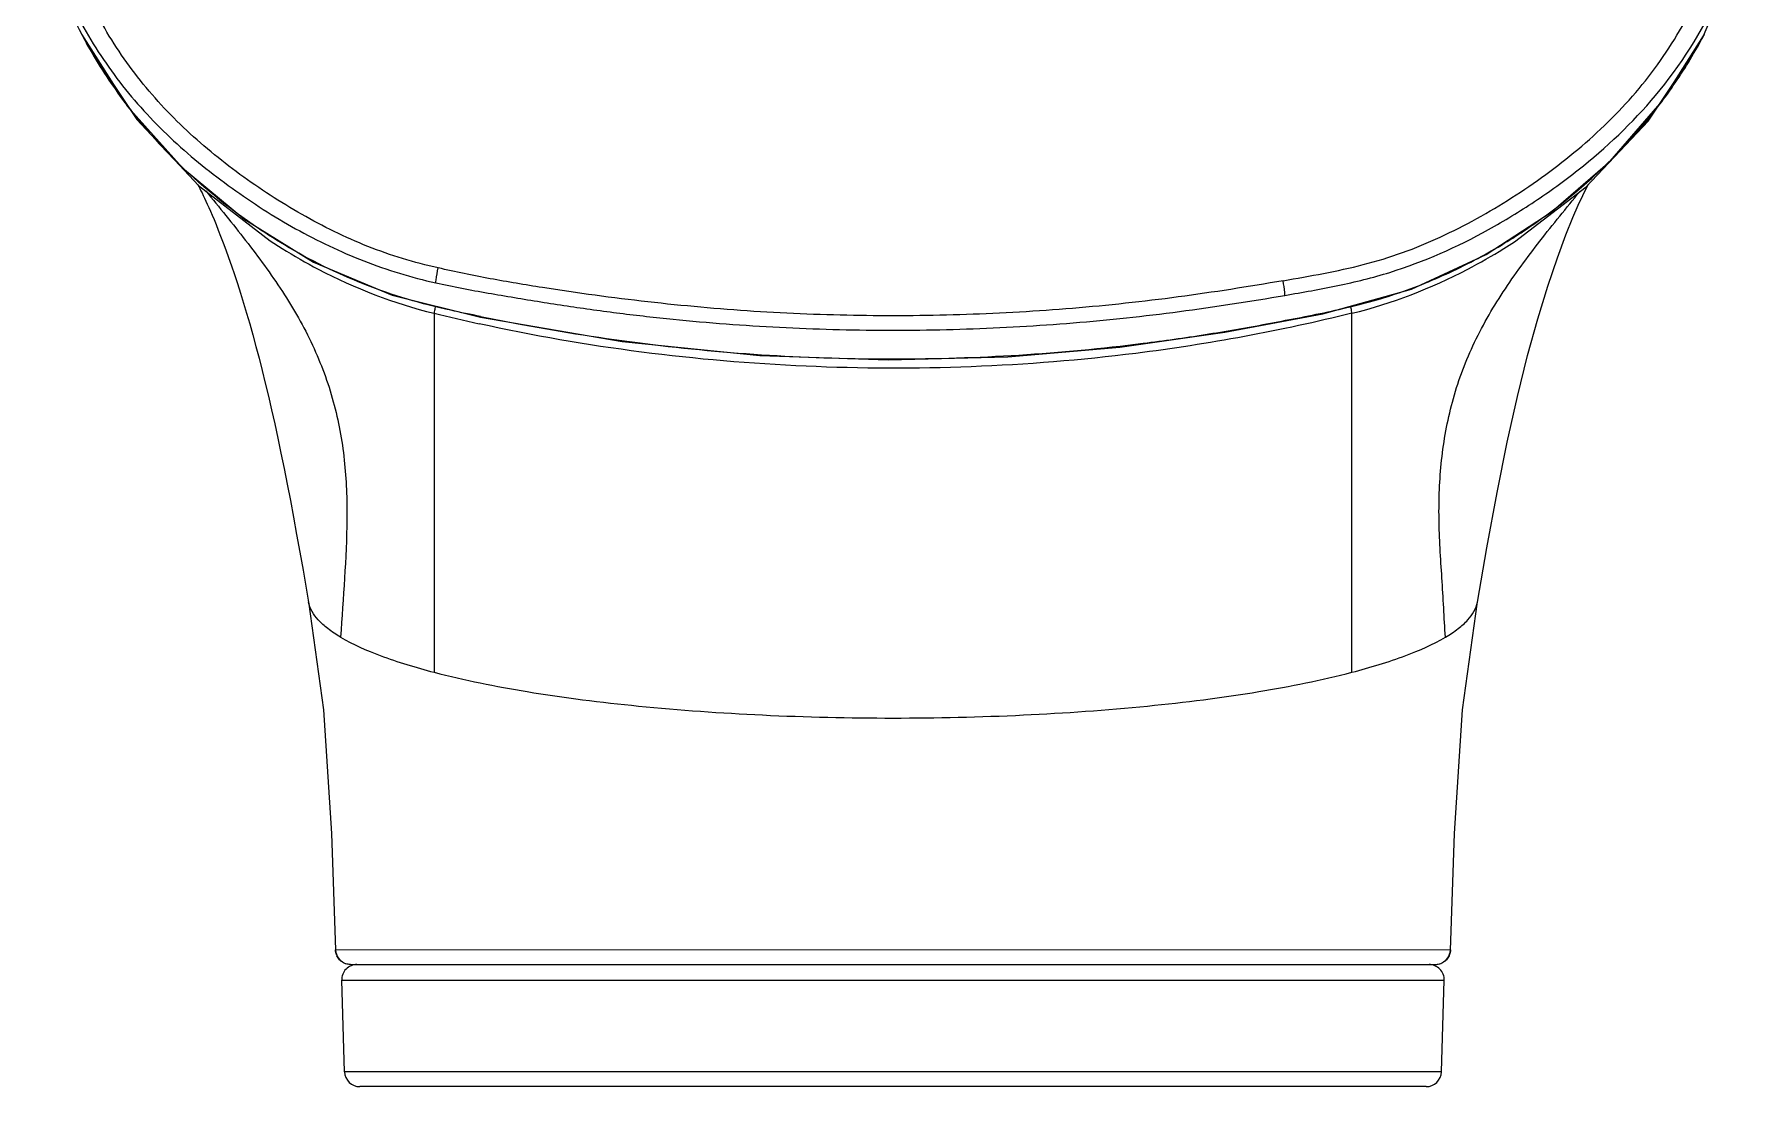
# Model space of a CAD drawing. Extents: x 0 to 3160, y 0 to 2315.
# Drawn here: x 1167.7 to 1224, y 941.2 to 975.7 of the extents above; entities that cross this region are included whole.
import ezdxf

# ---------------------------------------------------------------- set-up
doc = ezdxf.new("R2010")
doc.units = 0
doc.header["$LTSCALE"] = 10
doc.header["$MEASUREMENT"] = 0
doc.layers.add('DEF_LAYER_ASSEM_MEMBER', color=7, linetype='CONTINUOUS')

msp = doc.modelspace()

# ---------------------------------------------------------------- linework, layer by layer
at = {"layer": 'DEF_LAYER_ASSEM_MEMBER', "color": 7, "linetype": 'Continuous'}
for p, q in [((1169.268, 975.711), (1170.78, 973.349)), ((1169.365, 975.559), (1169.454, 975.357)), ((1221.051, 973.519), (1222.405, 975.654)), ((1219.348, 971.557), (1221.054, 973.52)), ((1176.527, 958.154), (1176.709, 957.114)), ((1176.708, 957.115), (1176.708, 957.117)), ((1176.708, 957.117), (1177.196, 953.587)), ((1177.196, 953.587), (1177.458, 949.535)), ((1177.458, 949.535), (1177.586, 945.726)), ((1214.119, 945.718), (1214.247, 949.535)), ((1177.586, 945.726), (1177.597, 945.638)), ((1177.597, 945.638), (1177.651, 945.496)), ((1177.902, 945.278), (1178.084, 945.243)), ((1178.084, 945.243), (1213.619, 945.243)), ((1213.62, 945.243), (1213.803, 945.278)), ((1213.803, 945.278), (1213.951, 945.369)), ((1213.951, 945.369), (1214.054, 945.496)), ((1177.887, 941.728), (1177.794, 944.728)), ((1213.818, 941.728), (1213.911, 944.728)), ((1213.318, 941.243), (1178.387, 941.243))]:
    msp.add_line(p, q, dxfattribs=at)
at = {"layer": 'DEF_LAYER_ASSEM_MEMBER', "color": 9, "linetype": 'Continuous'}
for p, q in [((1221.052, 973.519), (1221.044, 973.513)), ((1172.118, 971.806), (1172.108, 971.817)), ((1180.818, 966.571), (1180.818, 954.815)), ((1210.887, 954.815), (1210.887, 966.571)), ((1214.119, 945.718), (1177.586, 945.726)), ((1177.794, 944.728), (1213.911, 944.728)), ((1213.818, 941.728), (1177.887, 941.728))]:
    msp.add_line(p, q, dxfattribs=at)
at = {"layer": 'DEF_LAYER_ASSEM_MEMBER', "color": 7, "linetype": 'Continuous'}
for points in [[(1222.405, 975.654), (1223.554, 978.385), (1223.766, 979.398)], [(1220.588, 972.867), (1222.228, 975.316), (1222.313, 975.508)], [(1169.454, 975.357), (1171.077, 972.917), (1173.107, 970.752), (1175.45, 968.941), (1175.844, 968.691)], [(1170.78, 973.349), (1172.581, 971.335), (1174.618, 969.641)], [(1215.857, 968.689), (1216.211, 968.914), (1218.554, 970.714), (1220.588, 972.867)], [(1215.285, 968.496), (1217.415, 969.883), (1219.348, 971.557)], [(1173.08, 970.781), (1173.11, 970.724), (1173.144, 970.658), (1173.18, 970.587), (1173.218, 970.511), (1173.258, 970.43), (1173.299, 970.342), (1173.344, 970.248), (1173.391, 970.146), (1173.44, 970.035), (1173.492, 969.916), (1173.548, 969.786), (1173.61, 969.639), (1173.677, 969.475), (1173.75, 969.293), (1173.827, 969.094), (1173.909, 968.878), (1173.996, 968.645), (1174.086, 968.394), (1174.179, 968.126), (1174.276, 967.842), (1174.375, 967.542), (1174.474, 967.23), (1174.575, 966.907), (1174.676, 966.57), (1174.778, 966.222), (1174.88, 965.861), (1174.982, 965.486), (1175.085, 965.099), (1175.188, 964.698), (1175.29, 964.283), (1175.393, 963.855), (1175.496, 963.411), (1175.599, 962.954), (1175.701, 962.482), (1175.804, 961.995), (1175.907, 961.493), (1176.009, 960.975), (1176.112, 960.442), (1176.214, 959.894), (1176.317, 959.331), (1176.421, 958.751), (1176.527, 958.154)], [(1214.996, 957.115), (1215.309, 958.895), (1215.643, 960.706), (1215.976, 962.355), (1216.31, 963.846), (1216.643, 965.187), (1216.975, 966.387), (1217.302, 967.455), (1217.616, 968.385), (1217.894, 969.138), (1218.124, 969.707), (1218.299, 970.112), (1218.446, 970.428), (1218.573, 970.682), (1218.636, 970.801)], [(1174.618, 969.641), (1176.873, 968.251), (1179.442, 967.161), (1182.339, 966.439)], [(1182.339, 966.439), (1186.976, 965.645), (1191.485, 965.187), (1195.692, 965.042), (1199.618, 965.149), (1203.288, 965.464), (1206.725, 965.95), (1209.933, 966.556), (1212.833, 967.361), (1215.285, 968.496)], [(1214.247, 949.535), (1214.509, 953.587), (1214.997, 957.117)], [(1214.054, 945.496), (1214.108, 945.638), (1214.119, 945.718)], [(1177.651, 945.496), (1177.754, 945.369), (1177.902, 945.278)]]:
    msp.add_lwpolyline(points, dxfattribs=at)
at = {"layer": 'DEF_LAYER_ASSEM_MEMBER', "color": 9, "linetype": 'Continuous'}
for centre, radius, start, end in [((1183.624, 983.289), 16.231, 199.021, 208.3845), ((1183.868, 983.417), 16.507, 208.3731, 209.8555), ((1184.103, 983.559), 16.782, 209.8752, 216.9639), ((1184.603, 983.945), 17.413, 216.9914, 224.1461), ((1207.761, 983.451), 16.59, 322.5938, 323.199), ((1199.969, 1054.297), 89.581, 258.64947, 259.53115)]:
    msp.add_arc(centre, radius, start, end, dxfattribs=at)
at = {"layer": 'DEF_LAYER_ASSEM_MEMBER', "color": 7, "linetype": 'Continuous'}
for centre, radius, start, end in [((1207.769, 983.451), 16.582, 331.1451, 331.8504), ((1207.795, 983.437), 16.553, 331.8503, 332.1596), ((1207.681, 983.505), 16.686, 323.4556, 329.6541), ((1207.757, 983.458), 16.596, 329.6612, 331.145), ((1207.644, 983.531), 16.731, 323.2184, 323.4583), ((1195.573, 1026.639), 61.853, 256.19903, 257.60055), ((1178.075, 945.739), 0.488, 201.6368, 205.6242), ((1178.073, 945.731), 0.482, 223.78, 226.5753), ((1178.293, 944.743), 0.5, 90, 181.7864), ((1213.411, 944.743), 0.5, 358.2136, 90), ((1213.62, 945.742), 0.499, 269.7937, 292.0416), ((1213.631, 945.731), 0.483, 313.4028, 316.3091), ((1213.63, 945.739), 0.489, 334.3341, 338.4194), ((1178.387, 941.743), 0.5, 181.7864, 270), ((1213.318, 941.743), 0.5, 270, 358.2136)]:
    msp.add_arc(centre, radius, start, end, dxfattribs=at)
at = {"layer": 'DEF_LAYER_ASSEM_MEMBER', "color": 9, "linetype": 'Continuous'}
for points, start_tangent, end_tangent in [([(1167.724, 980.558), (1168.294, 978.258), (1169.271, 976.055), (1170.616, 974.023), (1172.287, 972.222), (1173.219, 971.415), (1174.202, 970.669), (1175.223, 969.975), (1176.283, 969.342), (1177.382, 968.778), (1178.515, 968.285), (1180.874, 967.569)], (0.151607, -0.988441), (0.976355, -0.216172)), ([(1180.953, 968.061), (1178.65, 968.761), (1176.481, 969.813), (1174.46, 971.122), (1172.612, 972.657), (1171.013, 974.431), (1169.745, 976.425), (1168.856, 978.577), (1168.381, 980.817)], (-0.978284, 0.207267), (-0.113123, 0.993581)), ([(1208.636, 967.639), (1209.952, 967.878), (1211.259, 968.166), (1212.54, 968.559), (1213.78, 969.069), (1216.128, 970.359), (1218.287, 971.939), (1220.184, 973.806), (1221.701, 975.961), (1222.766, 978.33), (1223.323, 980.817)], (0.985694, 0.168545), (0.122994, 0.992407)), ([(1220.829, 973.703), (1222.892, 976.952), (1223.981, 980.557)], (0.641625, 0.767019), (0.150988, 0.988536)), ([(1208.689, 967.159), (1210.422, 967.479), (1212.129, 967.912), (1215.362, 969.314), (1216.869, 970.232), (1218.297, 971.267), (1220.829, 973.703)], (0.985285, 0.17092), (0.641625, 0.767019)), ([(1215.783, 968.807), (1217.23, 969.768), (1220.939, 973.373)], (0.857447, 0.514572), (0.607456, 0.794353)), ([(1175.915, 968.811), (1174.894, 969.467), (1172.118, 971.806)], (-0.858949, 0.51206), (-0.69695, 0.71712)), ([(1173.347, 970.578), (1174.645, 968.956), (1175.848, 967.286), (1176.835, 965.528), (1177.518, 963.676), (1177.877, 961.766), (1177.962, 959.831), (1177.756, 955.963)], (0.631884, -0.775063), (-0.060817, -0.998149)), ([(1213.949, 955.964), (1213.892, 956.928), (1213.835, 957.904), (1213.774, 958.876), (1213.74, 959.839), (1213.825, 961.758), (1214.178, 963.664), (1214.851, 965.51), (1215.841, 967.269), (1217.045, 968.938), (1218.349, 970.557)], (-0.071121, 0.997468), (0.634533, 0.772895)), ([(1181.369, 966.669), (1179.944, 967.033), (1178.553, 967.513), (1175.915, 968.811)], (-0.976588, 0.21512), (-0.858949, 0.51206)), ([(1183.692, 966.207), (1187.731, 965.577), (1191.802, 965.2), (1195.891, 965.077), (1199.979, 965.205), (1204.05, 965.588), (1206.074, 965.875), (1208.088, 966.222), (1209.091, 966.414), (1210.092, 966.618), (1211.088, 966.847), (1212.07, 967.125), (1213.975, 967.857), (1215.783, 968.807)], (0.983384, -0.181537), (0.857447, 0.514572)), ([(1180.874, 967.569), (1180.885, 967.659), (1180.953, 968.061)], (0.094162, 0.995557), (0.190107, 0.981763)), ([(1208.636, 967.639), (1205.197, 967.106), (1201.734, 966.732), (1198.256, 966.53), (1194.772, 966.498), (1191.29, 966.635), (1187.82, 966.946), (1184.371, 967.413), (1182.656, 967.705), (1180.953, 968.061)], (-0.985303, -0.170814), (-0.970514, 0.241046)), ([(1208.689, 967.159), (1208.683, 967.247), (1208.636, 967.639)], (-0.049525, 0.998773), (-0.140551, 0.990073)), ([(1180.874, 967.569), (1182.589, 967.234), (1184.312, 966.947), (1186.041, 966.689), (1187.776, 966.471), (1191.262, 966.163), (1194.76, 966.026), (1198.261, 966.058), (1201.755, 966.258), (1205.234, 966.63), (1208.689, 967.159)], (0.975401, -0.220438), (0.985519, 0.169563)), ([(1180.864, 966.805), (1180.831, 966.659), (1180.817, 966.571)], (-0.231313, -0.972879), (-0.039011, -0.999239)), ([(1182.339, 966.468), (1181.369, 966.669)], (-0.980709, 0.195475), (-0.976588, 0.21512)), ([(1182.339, 966.439), (1182.338, 966.447), (1182.339, 966.468)], (-0.980177, 0.198126), (0.092896, 0.995676)), ([(1177.756, 955.964), (1177.339, 956.244), (1177.024, 956.531), (1176.708, 957.115)], (-0.860083, 0.510154), (-0.173576, 0.98482)), ([(1213.949, 955.963), (1214.367, 956.244), (1214.682, 956.531), (1214.996, 957.115)], (0.860387, 0.509642), (0.17085, 0.985297)), ([(1177.756, 955.963), (1179.054, 955.362), (1180.818, 954.815)], (0.860489, -0.509469), (0.967655, -0.252277)), ([(1210.887, 954.815), (1212.651, 955.362), (1213.949, 955.964)], (0.967659, 0.252262), (0.86045, 0.509535)), ([(1180.818, 954.815), (1183.865, 954.183), (1187.513, 953.709), (1191.577, 953.416), (1195.853, 953.316), (1200.128, 953.416), (1204.192, 953.709), (1207.84, 954.183), (1210.887, 954.815)], (0.967666, -0.252235), (0.967662, 0.252252))]:
    msp.add_spline(points, degree=3, dxfattribs=dict(at, start_tangent=start_tangent, end_tangent=end_tangent))
at = {"layer": 'DEF_LAYER_ASSEM_MEMBER', "color": 7, "linetype": 'Continuous'}
for points, start_tangent, end_tangent in [([(1175.844, 968.691), (1177.023, 968.017), (1180.817, 966.571)], (0.849611, -0.52741), (0.970797, -0.239901)), ([(1210.887, 966.571), (1214.678, 968.017), (1215.857, 968.689)], (0.970805, 0.23987), (0.849857, 0.527014)), ([(1210.887, 966.571), (1203.806, 965.259), (1193.003, 964.838), (1187.614, 965.301), (1182.291, 966.228)], (-0.971119, -0.238597), (-0.976678, 0.214709)), ([(1210.887, 966.571), (1210.875, 966.655), (1210.841, 966.807)], (-0.038467, 0.99926), (-0.233308, 0.972403)), ([(1177.621, 945.559), (1177.586, 945.726)], (-0.368592, 0.929591), (-0.033739, 0.999431)), ([(1214.119, 945.726), (1214.084, 945.56)], (-0.034846, -0.999393), (-0.367676, -0.929954)), ([(1177.725, 945.397), (1177.634, 945.528)], (-0.691954, 0.721942), (-0.43236, 0.901701)), ([(1177.898, 945.28), (1177.742, 945.38)], (-0.926526, 0.37623), (-0.726343, 0.687333)), ([(1178.085, 945.243), (1178.039, 945.245), (1177.898, 945.28)], (-0.999998, 0.001902), (-0.926526, 0.37623)), ([(1213.963, 945.38), (1213.807, 945.28)], (-0.726611, -0.687049), (-0.92647, -0.376368)), ([(1214.07, 945.528), (1213.98, 945.397)], (-0.433014, -0.901387), (-0.690835, -0.723012))]:
    msp.add_spline(points, degree=3, dxfattribs=dict(at, start_tangent=start_tangent, end_tangent=end_tangent))

doc.saveas('drawing.dxf')
